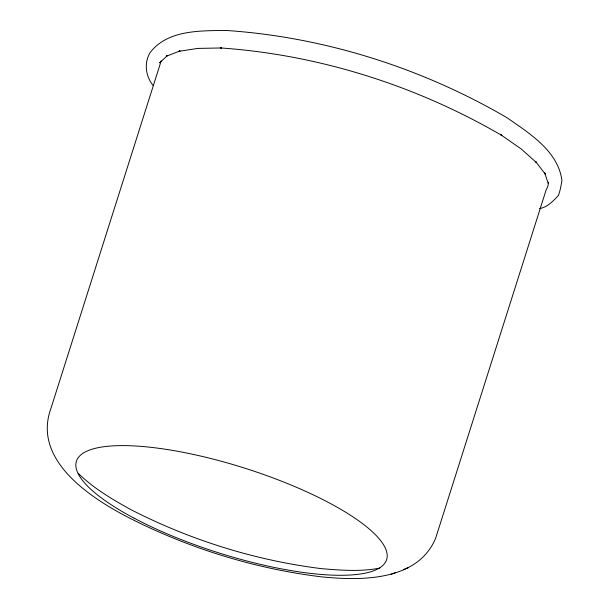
<?xml version="1.0" encoding="UTF-8"?>
<svg xmlns="http://www.w3.org/2000/svg" width="609" height="609" viewBox="0 0 609 609"><rect width="100%" height="100%" fill="white"/><g stroke="black" fill="none" stroke-linecap="round" stroke-linejoin="round"><path stroke-width="0.91" d="M161.179 60.892L50.989 408.258C32.353 458.881 88.099 496.129 125.667 516.067L128.187 517.399C187.465 547.59 251.943 567.923 317.951 576.403L320.951 576.792C360.125 580.773 417.736 581.702 435.717 538.006L546.197 189.726A203.421 55.389 17.6 0 0 548.45 182.144M160.738 61.517L159.619 62.803L167.711 55.312L166.326 56.218L180.119 50.912L178.627 51.369L197.78 48.416L221.623 47.959L220.397 47.928C319.116 54.741 416.389 85.724 501.839 135.442L500.857 134.787L521.258 149.007L536.521 162.656L535.585 161.446L545.177 174.022L544.575 172.499L548.29 183.659M391.26 574.249L395.644 572.559M403.851 569.4L408.494 567.611M539.597 208.636C547.529 207.09 553.025 201.236 558.293 195.588C560.288 190.883 560.95 185.661 561.962 180.652C558.202 151.504 530.409 134.026 508.424 118.702L506.467 117.385C421.641 68.033 325.069 37.278 227.073 30.511L224.614 30.45C199.181 30.815 167.346 30.107 150.103 52.587C143.876 62.933 145.612 76.11 152.935 85.321M379.795 568.09C360.619 571.851 340.911 570.26 321.598 568.669L319.192 568.364C253.991 559.983 190.305 539.901 131.742 510.076L129.732 509.01C111.516 498.87 93.291 488.129 78.34 473.406M134.087 518.168A162.74 44.312 17.6 0 0 385.406 562.343A162.74 44.312 17.6 0 0 175.049 450.827A162.74 44.312 17.6 0 0 134.087 518.168"/></g></svg>
